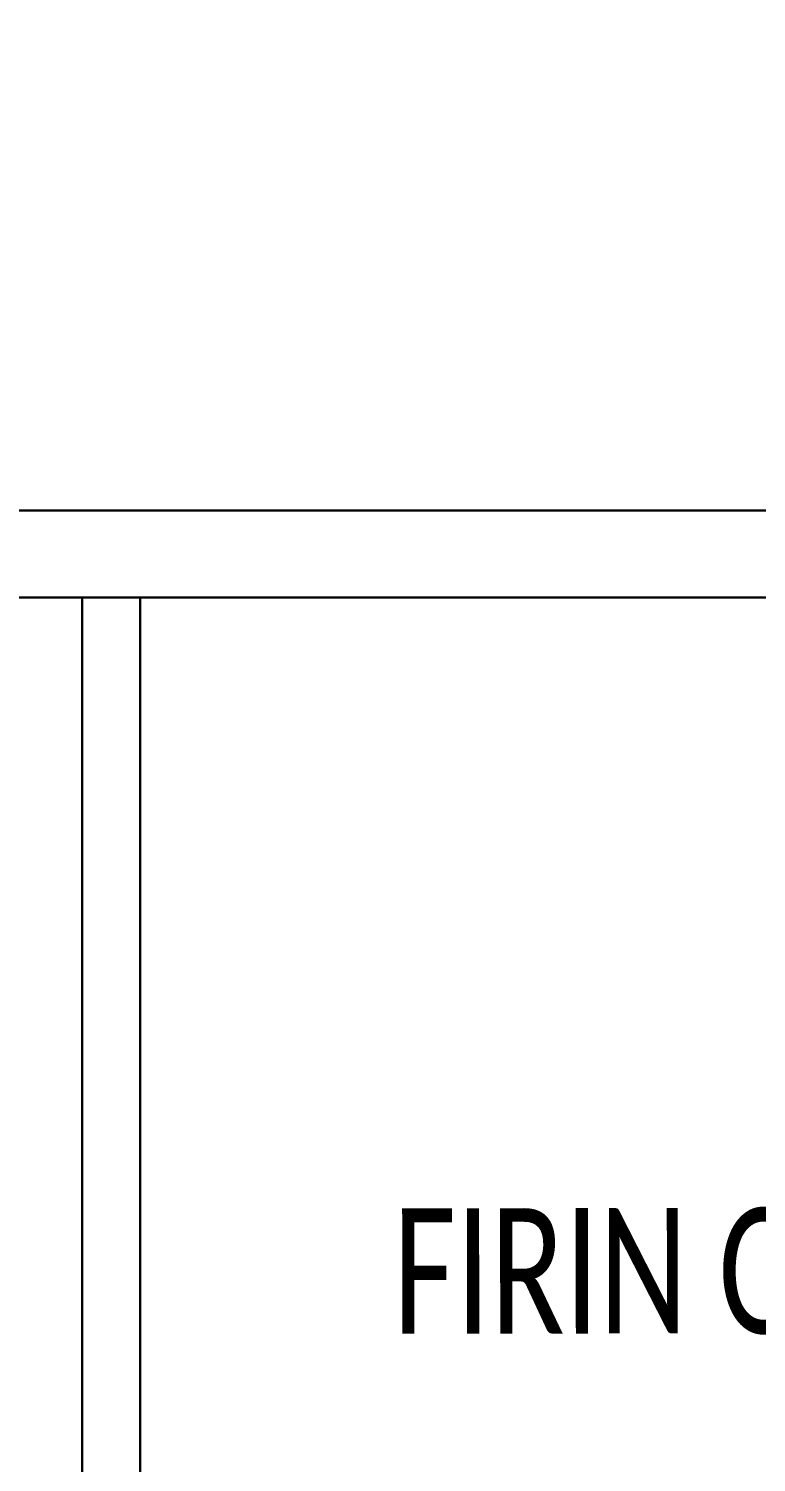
# Model space of a CAD drawing. Header units: millimetres. Extents: x -10496 to -5455, y -188 to 7293.
# Drawn here: x -6462.6 to -6337.2, y 4570.3 to 4817.3 of the extents above; entities that cross this region are included whole.
import ezdxf

# ---------------------------------------------------------------- set-up
doc = ezdxf.new("R2010")
doc.units = ezdxf.units.MM
doc.layers.add('GJC ALAN', color=2, linetype='Continuous')
doc.layers.add('Kıtc-006 Yazı 001', color=1, linetype='Continuous')
doc.layers.add('GJC_duvar', color=10, linetype='Continuous', lineweight=30)
doc.styles.add('Ölçü50', font='calibri.ttf', dxfattribs={"width": 0.7})

# ---------------------------------------------------------------- blocks, each defined once
blk = doc.blocks.new('new ytong')
at = {"layer": 'GJC_duvar'}
blk.add_lwpolyline([(-18084.46, 4980.56), (-17797.84, 4980.56), (-17797.84, 4995.56), (-18084.46, 4995.52)], dxfattribs=at)
at = {"layer": 'GJC_duvar', "color": 3}
for points in [[(-18061.79, 4980.56), (-18061.79, 4534.82), (-18047.61, 4534.82)], [(-18051.79, 4980.56), (-18051.79, 4544.82), (-18047.61, 4544.82)]]:
    blk.add_lwpolyline(points, dxfattribs=at)

msp = doc.modelspace()

# ---------------------------------------------------------------- block references
at = {"layer": 'GJC_duvar', "color": 41, "true_color": 0xf4ee51}
msp.add_blockref('new ytong', (11608.46, -261.26), dxfattribs=at)

# ---------------------------------------------------------------- next in the draw order: linework, layer by layer
at = {"layer": 'GJC ALAN', "color": 40, "lineweight": 30, "true_color": 0xf8d731}
msp.add_lwpolyline([(-6045.17, 4954.39), (-6043.7, 4750.3), (-6189.38, 4750.3), (-6189.38, 4734.3), (-6975.23, 4734.3), (-6975.4, 4329.33), (-6925.06, 4328.35), (-6925.23, 2968.98), (-7194.93, 2969.03)], dxfattribs=at)
msp.add_lwpolyline([(-6189.38, 4719.3), (-6975.23, 4719.3), (-6974.84, 4329.33), (-6923.3, 4328.31), (-6909.38, 4329.31), (-6910.23, 2969.82), (-6184.88, 2969.82), (-6184.88, 3054.3), (-6154.88, 3054.3), (-6154.88, 3560.3), (-6184.88, 3560.3), (-6184.88, 3653.3), (-6154.88, 3653.3), (-6154.88, 4054.3), (-6184.88, 4054.3), (-6184.88, 4146.3), (-6159.88, 4146.3), (-6154.88, 4650.3), (-6189.38, 4650.3)], close=True, dxfattribs=at)

# ---------------------------------------------------------------- next in the draw order: texts
at = {"layer": 'Kıtc-006 Yazı 001', "lineweight": 0, "insert": (-6399.82, 4614.09), "char_height": 21.6, "attachment_point": 1, "rotation": 0.0406, "style": 'Ölçü50'}
msp.add_mtext_dynamic_manual_height_columns('{\\fCalibri Light|b0|i0|c162|p34;FIRIN ODASI}', width=2129.1439, gutter_width=1.53, heights=[0], dxfattribs=at)

doc.saveas('drawing.dxf')
